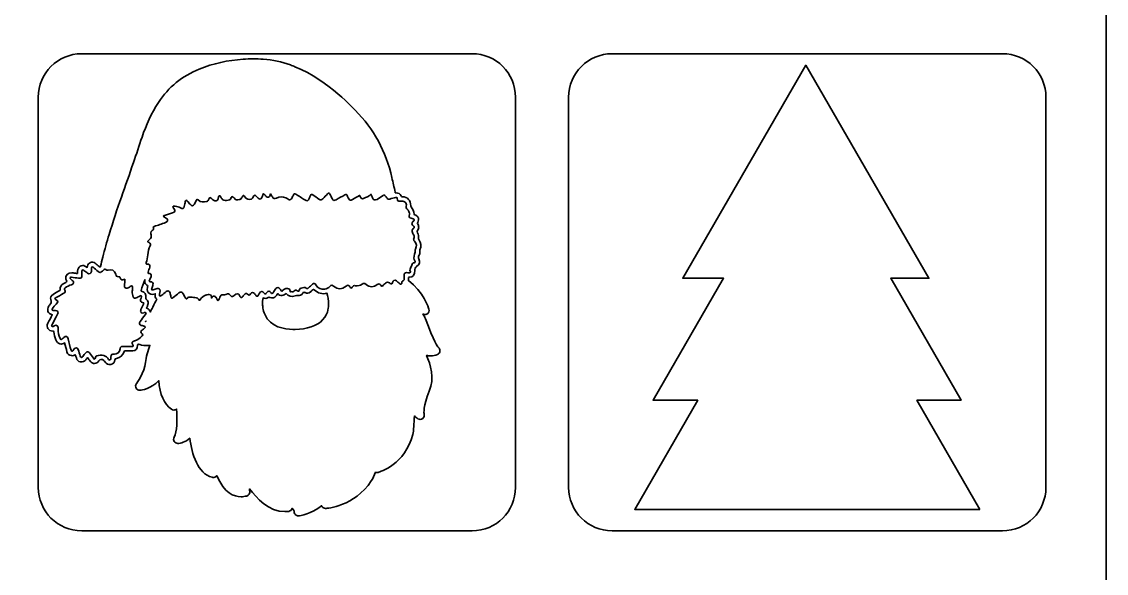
# Model space of a CAD drawing. Extents: x 29 to 2005, y -1072 to -19.
# Drawn here: x 296 to 801, y -809 to -552 of the extents above; entities that cross this region are included whole.
import ezdxf

# ---------------------------------------------------------------- set-up
doc = ezdxf.new("R2010")
doc.units = 0
doc.header["$MEASUREMENT"] = 0
doc.layers.add('Layer 1', color=7, linetype='Continuous', lineweight=0)

msp = doc.modelspace()

# ---------------------------------------------------------------- linework, layer by layer
at = {"layer": 'Layer 1', "color": 18, "lineweight": 35, "true_color": 0x010101}
msp.add_lwpolyline([(742.14, -778.82), (712.79, -727.97), (733.39, -727.97), (700.61, -671.18), (718.38, -671.18), (661.07, -571.93), (603.78, -671.18), (622.81, -671.18), (590.02, -727.97), (610.79, -727.97), (581.45, -778.82)], close=True, dxfattribs=at)
for points, knots in [([(749.65, -18.93), (749.65, -18.93), (80.11, -18.93), (80.11, -18.93), (51.76, -18.93), (28.78, -41.91), (28.78, -70.27), (28.78, -70.27), (28.78, -1040.78), (28.78, -1040.78), (28.78, -1054.42), (39.84, -1065.48), (53.48, -1065.48), (53.48, -1065.48), (776.29, -1065.48), (776.29, -1065.48), (789.93, -1065.48), (800.99, -1054.42), (800.99, -1040.78), (800.99, -1040.78), (800.99, -70.27), (800.99, -70.27), (800.99, -41.91), (778.01, -18.93), (749.65, -18.93)], [0, 0, 0, 0, 1, 1, 1, 2, 2, 2, 3, 3, 3, 4, 4, 4, 5, 5, 5, 6, 6, 6, 7, 7, 7, 8, 8, 8, 8]), ([(525.97, -768.55), (525.97, -779.72), (516.92, -788.77), (505.75, -788.77), (505.75, -788.77), (324.01, -788.77), (324.01, -788.77), (312.84, -788.77), (303.79, -779.72), (303.79, -768.55), (303.79, -768.55), (303.79, -586.81), (303.79, -586.81), (303.79, -575.64), (312.84, -566.59), (324.01, -566.59), (324.01, -566.59), (505.75, -566.59), (505.75, -566.59), (516.92, -566.59), (525.97, -575.64), (525.97, -586.81), (525.97, -586.81), (525.97, -768.55), (525.97, -768.55)], [0, 0, 0, 0, 1, 1, 1, 2, 2, 2, 3, 3, 3, 4, 4, 4, 5, 5, 5, 6, 6, 6, 7, 7, 7, 8, 8, 8, 8]), ([(490.02, -703.32), (489.76, -703.04), (487.95, -700.79), (484.03, -690), (483.77, -689.29), (483.35, -688.53), (482.83, -687.78), (483.12, -687.95), (483.45, -688.03), (483.79, -688.03), (484.11, -688.03), (484.43, -687.96), (484.72, -687.8), (485.54, -687.35), (485.94, -686.39), (485.66, -685.49), (485.53, -685.08), (483.04, -677.36), (476.12, -672.21), (476.17, -671.86), (476.18, -671.5), (476.14, -671.12), (476.12, -670.85), (476.09, -670.71), (476.48, -670.71), (478.26, -670.7), (479.3, -669.39), (479.03, -667.6), (478.95, -667.08), (479.5, -665.9), (479.94, -665.63), (481.24, -664.86), (481.65, -663.53), (480.98, -662.18), (480.67, -661.56), (480.69, -661.01), (481.07, -660.43), (481.43, -659.89), (481.53, -659.27), (481.37, -658.64), (481.3, -658.36), (481.37, -658.12), (481.47, -657.88), (482.13, -656.21), (481.93, -654.64), (480.95, -653.16), (480.83, -652.98), (480.72, -652.83), (480.77, -652.58), (480.95, -651.64), (480.75, -650.77), (480.28, -649.95), (480.04, -649.54), (480.09, -649.24), (480.38, -648.85), (480.78, -648.31), (481.06, -647.69), (480.84, -646.98), (480.87, -646.57), (480.75, -646.19), (480.47, -645.92), (480.19, -645.65), (480.31, -645.43), (480.44, -645.17), (480.68, -644.79), (480.83, -644.38), (480.75, -643.92), (480.9, -643.31), (480.71, -642.81), (480.27, -642.39), (480.01, -641.98), (479.6, -641.8), (479.16, -641.66), (478.98, -641.61), (478.75, -641.6), (478.73, -641.28), (478.63, -640.03), (478.14, -638.93), (477.39, -637.94), (477.27, -637.77), (477.22, -637.62), (477.21, -637.41), (477.13, -634.79), (475.85, -633.41), (473.25, -633.15), (472.97, -633.13), (472.81, -633.07), (472.65, -632.78), (472.17, -631.87), (471.42, -631.31), (470.33, -631.42), (469.95, -631.45), (469.98, -631.24), (469.93, -631), (469.43, -628.76), (468.92, -626.53), (468.42, -624.29), (465.69, -612.06), (460.01, -601.58), (451.32, -592.91), (451.32, -592.91), (451.32, -592.91), (451.32, -592.91), (451.32, -592.91), (439.16, -579.22), (423.29, -572.61), (422.61, -572.32), (421.92, -572.05), (421.22, -571.8), (417.16, -570.31), (412.9, -569.32), (408.56, -569.15), (406.97, -569.03), (405.39, -568.97), (403.8, -568.97), (402.25, -568.97), (400.7, -569.02), (399.15, -569.13), (392.11, -569.6), (385.3, -571.09), (378.75, -573.73), (370.79, -576.94), (364.44, -582.1), (359.72, -589.28), (356.42, -594.3), (354.07, -599.78), (352.09, -605.43), (350.72, -609.36), (349.46, -613.32), (348.11, -617.25), (346.27, -622.61), (344.39, -627.96), (342.52, -633.31), (340.51, -639.09), (338.53, -644.88), (336.76, -650.75), (335.7, -654.25), (334.69, -657.77), (333.82, -661.33), (333.47, -662.75), (333.11, -664.17), (332.78, -665.6), (332.67, -666.11), (332.51, -666.03), (332.2, -665.75), (331.58, -665.2), (330.95, -664.63), (330.28, -664.14), (328.94, -663.15), (327.01, -663.91), (326.66, -665.53), (326.62, -665.7), (326.6, -665.87), (326.56, -666.1), (326.36, -665.96), (326.24, -665.89), (326.13, -665.8), (324.53, -664.66), (322.82, -665.22), (322.18, -667.07), (322.01, -667.55), (322.1, -668.02), (322.08, -668.5), (322.08, -668.84), (322, -669.02), (321.59, -668.93), (320.88, -668.8), (320.16, -668.72), (319.45, -668.61), (317.69, -668.36), (316.33, -669.8), (316.59, -671.56), (316.65, -672.03), (317.33, -672.4), (316.93, -672.85), (316.62, -673.21), (316.08, -673.36), (315.63, -673.6), (315.57, -673.64), (315.52, -673.68), (315.45, -673.72), (314.42, -674.36), (313.77, -675.22), (313.94, -676.51), (313.99, -676.84), (313.74, -676.86), (313.59, -676.95), (312.62, -677.53), (311.63, -678.07), (310.67, -678.66), (309.74, -679.21), (309.17, -680.15), (309.61, -681.07), (310.17, -682.24), (309.66, -682.92), (309, -683.68), (308.9, -683.79), (308.84, -683.92), (308.76, -684.04), (307.58, -685.94), (308.17, -687.53), (310.31, -688.18), (309.62, -689.49), (308.93, -690.79), (308.25, -692.11), (307.34, -693.86), (308.57, -695.82), (310.54, -695.72), (310.86, -695.7), (310.96, -695.71), (311, -696.1), (311.1, -697.42), (311.47, -698.68), (312.01, -699.89), (312.4, -700.74), (312.96, -701.39), (313.86, -701.69), (314.64, -701.95), (315.35, -701.71), (316.04, -701.24), (316.42, -702.68), (316.77, -704.06), (317.15, -705.44), (317.43, -706.49), (318.11, -707.03), (319.19, -707.18), (319.85, -707.28), (320.44, -707.13), (321.02, -706.8), (321.2, -707.32), (321.39, -707.79), (321.52, -708.27), (321.78, -709.28), (322.42, -709.92), (323.44, -710.08), (324.42, -710.23), (325.28, -709.92), (325.91, -709.1), (326.17, -708.76), (326.45, -708.45), (326.74, -708.1), (327.17, -708.7), (327.56, -709.24), (327.96, -709.78), (329.04, -711.25), (331, -711.19), (332, -709.68), (332.56, -708.83), (333.51, -708.71), (334.3, -709.38), (334.56, -709.6), (334.74, -709.88), (334.91, -710.17), (335.47, -711.09), (336.5, -711.51), (337.58, -711.27), (338.67, -711.04), (339.38, -710.32), (339.47, -709.21), (339.51, -708.68), (339.72, -708.57), (340.19, -708.48), (341.95, -708.15), (343.18, -707.14), (343.73, -705.4), (343.85, -705), (344.02, -704.89), (344.43, -704.91), (345.53, -704.95), (346.64, -704.97), (347.74, -704.93), (349.18, -704.88), (350.09, -703.87), (349.98, -702.42), (349.95, -702.02), (350.11, -701.94), (350.38, -701.81), (350.39, -701.8), (350.41, -701.79), (350.43, -701.79), (351.1, -702.05), (352.45, -702.49), (354.11, -702.49), (354.62, -702.49), (355.19, -702.44), (355.79, -702.33), (354.85, -704.93), (353.94, -707.94), (353.71, -710.43), (353.31, -714.87), (349.53, -720.18), (349.49, -720.24), (349.04, -720.87), (349, -721.71), (349.39, -722.37), (349.75, -722.98), (350.39, -723.34), (351.08, -723.34), (351.16, -723.34), (351.23, -723.33), (351.31, -723.32), (351.55, -723.3), (356.5, -722.66), (359.89, -718.78), (360.37, -725.27), (362.35, -729.77), (365.78, -732.16), (366.11, -732.39), (366.51, -732.51), (366.9, -732.51), (367.25, -732.51), (367.6, -732.41), (367.92, -732.22), (368.02, -732.16), (368.12, -732.09), (368.21, -732), (368.54, -737.12), (368.43, -742.55), (367, -745.21), (366.68, -745.82), (366.69, -746.55), (367.05, -747.14), (367.4, -747.73), (368.04, -748.09), (368.73, -748.09), (370.13, -748.09), (372.36, -747.49), (374.27, -745.66), (375.33, -753.03), (378.01, -762.17), (384.76, -763.85), (384.91, -763.89), (385.07, -763.91), (385.23, -763.91), (385.71, -763.91), (386.18, -763.73), (386.54, -763.4), (386.66, -763.29), (386.77, -763.17), (386.86, -763.04), (386.87, -763.07), (386.89, -763.11), (386.9, -763.15), (390.32, -771.21), (394.93, -772.9), (398.2, -772.9), (399.06, -772.9), (399.95, -772.79), (400.84, -772.56), (401.87, -772.3), (402.5, -771.27), (402.27, -770.24), (402.21, -769.99), (402.16, -769.64), (402.12, -769.24), (405.34, -773.51), (411.32, -779.84), (418.5, -779.84), (419.13, -779.84), (419.76, -779.8), (420.37, -779.7), (421.1, -779.59), (421.7, -779.07), (421.93, -778.37), (421.94, -778.34), (421.95, -778.31), (421.96, -778.27), (422.64, -779.06), (422.91, -779.63), (422.93, -779.84), (422.93, -780.39), (423.17, -780.92), (423.58, -781.29), (423.94, -781.61), (424.41, -781.79), (424.88, -781.79), (424.96, -781.79), (425.03, -781.78), (425.1, -781.78), (425.4, -781.74), (431.06, -781.06), (435.66, -777.1), (435.72, -777.25), (435.8, -777.4), (435.9, -777.53), (436.27, -778.05), (436.86, -778.35), (437.49, -778.35), (437.53, -778.35), (437.56, -778.35), (437.6, -778.35), (438.14, -778.31), (450.9, -777.46), (458.83, -765.56), (459.59, -764.42), (460.24, -762.99), (460.78, -761.46), (461.02, -761.56), (461.29, -761.62), (461.56, -761.62), (461.74, -761.62), (461.92, -761.59), (462.1, -761.54), (462.61, -761.4), (474.64, -757.8), (478.13, -743.86), (478.53, -742.26), (478.77, -738.69), (478.88, -735.26), (479.4, -735.82), (479.96, -736.3), (480.56, -736.62), (480.87, -736.79), (481.21, -736.88), (481.56, -736.88), (481.98, -736.88), (482.4, -736.74), (482.74, -736.47), (483.35, -735.97), (483.62, -735.2), (483.41, -734.45), (483.36, -734.16), (482.89, -730.79), (485.83, -723.74), (488.32, -717.75), (486.34, -711.16), (484.53, -707.11), (485.19, -707.22), (485.82, -707.29), (486.43, -707.29), (487.56, -707.29), (488.62, -707.08), (489.58, -706.69), (490.29, -706.39), (490.76, -705.72), (490.79, -704.95), (490.82, -704.31), (490.52, -703.7), (490.02, -703.32)], [0, 0, 0, 0, 1, 1, 1, 2, 2, 2, 3, 3, 3, 4, 4, 4, 5, 5, 5, 6, 6, 6, 7, 7, 7, 8, 8, 8, 9, 9, 9, 10, 10, 10, 11, 11, 11, 12, 12, 12, 13, 13, 13, 14, 14, 14, 15, 15, 15, 16, 16, 16, 17, 17, 17, 18, 18, 18, 19, 19, 19, 20, 20, 20, 21, 21, 21, 22, 22, 22, 23, 23, 23, 24, 24, 24, 25, 25, 25, 26, 26, 26, 27, 27, 27, 28, 28, 28, 29, 29, 29, 30, 30, 30, 31, 31, 31, 32, 32, 32, 33, 33, 33, 34, 34, 34, 35, 35, 35, 36, 36, 36, 37, 37, 37, 38, 38, 38, 39, 39, 39, 40, 40, 40, 41, 41, 41, 42, 42, 42, 43, 43, 43, 44, 44, 44, 45, 45, 45, 46, 46, 46, 47, 47, 47, 48, 48, 48, 49, 49, 49, 50, 50, 50, 51, 51, 51, 52, 52, 52, 53, 53, 53, 54, 54, 54, 55, 55, 55, 56, 56, 56, 57, 57, 57, 58, 58, 58, 59, 59, 59, 60, 60, 60, 61, 61, 61, 62, 62, 62, 63, 63, 63, 64, 64, 64, 65, 65, 65, 66, 66, 66, 67, 67, 67, 68, 68, 68, 69, 69, 69, 70, 70, 70, 71, 71, 71, 72, 72, 72, 73, 73, 73, 74, 74, 74, 75, 75, 75, 76, 76, 76, 77, 77, 77, 78, 78, 78, 79, 79, 79, 80, 80, 80, 81, 81, 81, 82, 82, 82, 83, 83, 83, 84, 84, 84, 85, 85, 85, 86, 86, 86, 87, 87, 87, 88, 88, 88, 89, 89, 89, 90, 90, 90, 91, 91, 91, 92, 92, 92, 93, 93, 93, 94, 94, 94, 95, 95, 95, 96, 96, 96, 97, 97, 97, 98, 98, 98, 99, 99, 99, 100, 100, 100, 101, 101, 101, 102, 102, 102, 103, 103, 103, 104, 104, 104, 105, 105, 105, 106, 106, 106, 107, 107, 107, 108, 108, 108, 109, 109, 109, 110, 110, 110, 111, 111, 111, 112, 112, 112, 113, 113, 113, 114, 114, 114, 115, 115, 115, 116, 116, 116, 117, 117, 117, 118, 118, 118, 119, 119, 119, 120, 120, 120, 121, 121, 121, 122, 122, 122, 123, 123, 123, 124, 124, 124, 125, 125, 125, 126, 126, 126, 127, 127, 127, 128, 128, 128, 129, 129, 129, 130, 130, 130, 131, 131, 131, 132, 132, 132, 133, 133, 133, 134, 134, 134, 135, 135, 135, 136, 136, 136, 137, 137, 137, 138, 138, 138, 139, 139, 139, 140, 140, 140, 141, 141, 141, 142, 142, 142, 143, 143, 143, 144, 144, 144, 145, 145, 145, 146, 146, 146, 146]), ([(772.88, -768.55), (772.88, -779.72), (763.83, -788.77), (752.66, -788.77), (752.66, -788.77), (570.92, -788.77), (570.92, -788.77), (559.75, -788.77), (550.7, -779.72), (550.7, -768.55), (550.7, -768.55), (550.7, -586.81), (550.7, -586.81), (550.7, -575.64), (559.75, -566.59), (570.92, -566.59), (570.92, -566.59), (752.66, -566.59), (752.66, -566.59), (763.83, -566.59), (772.88, -575.64), (772.88, -586.81), (772.88, -586.81), (772.88, -768.55), (772.88, -768.55)], [0, 0, 0, 0, 1, 1, 1, 2, 2, 2, 3, 3, 3, 4, 4, 4, 5, 5, 5, 6, 6, 6, 7, 7, 7, 8, 8, 8, 8]), ([(474.09, -669.48), (474.06, -669.94), (474.1, -670.41), (474.12, -670.87), (474.12, -671.01), (474.13, -671.14), (474.14, -671.27), (474.15, -671.71), (474.14, -672.11), (473.59, -672.3), (473.42, -672.36), (473.3, -672.48), (473.21, -672.62), (473.1, -672.79), (473.04, -673.01), (473.03, -673.24), (473.01, -673.48), (473.05, -673.73), (472.76, -673.84), (472.45, -673.97), (472.22, -673.84), (471.99, -673.64), (471.5, -673.22), (470.99, -672.81), (470.48, -672.42), (469.65, -671.77), (468.9, -672.05), (468.7, -673.06), (468.55, -673.84), (468.35, -673.93), (467.64, -673.54), (467.37, -673.39), (467.1, -673.22), (466.83, -673.08), (466.51, -672.93), (466.09, -672.81), (465.88, -673.06), (465.42, -673.61), (464.72, -673.86), (464.3, -674.43), (463.86, -675.02), (463.67, -675.03), (463.28, -674.43), (462.83, -673.72), (462.26, -673.61), (461.6, -674.11), (459.86, -675.42), (458.14, -675.39), (456.4, -674.03), (455.58, -673.38), (455.42, -673.37), (454.57, -673.95), (453.64, -674.59), (452.6, -674.81), (451.49, -674.62), (450.78, -674.49), (450.29, -674.69), (449.95, -675.35), (449.68, -675.88), (449.37, -675.89), (449.02, -675.4), (448.95, -675.3), (448.91, -675.19), (448.85, -675.08), (448.4, -674.33), (447.81, -674.23), (447.12, -674.77), (445.06, -676.42), (443.27, -676.43), (441.23, -674.78), (440.65, -674.31), (440.14, -674.3), (439.66, -674.85), (438.97, -675.66), (438.06, -676.13), (437.13, -676.26), (435.59, -676.48), (433.97, -675.8), (433.02, -674.21), (432.59, -673.5), (432.05, -673.39), (431.42, -673.91), (430.75, -674.45), (430.14, -675.06), (429.51, -675.65), (429.16, -675.98), (428.85, -676.19), (428.43, -675.71), (428.19, -675.43), (427.83, -675.32), (427.45, -675.47), (426.68, -675.77), (425.6, -675.42), (425.3, -676.65), (425.11, -677.41), (424.98, -677.41), (424.35, -676.94), (423.77, -676.51), (423.25, -676.56), (422.81, -677.17), (422.57, -677.51), (422.38, -677.63), (422, -677.4), (421.7, -677.22), (421.4, -677.44), (421.07, -677.5), (421.02, -677.2), (421, -676.92), (420.93, -676.65), (420.85, -676.37), (420.69, -676.13), (420.41, -676), (419.82, -675.71), (418.29, -676.04), (417.85, -676.54), (417.7, -676.7), (417.57, -676.87), (417.41, -677.01), (417.2, -677.19), (417, -677.23), (416.82, -676.94), (416.6, -676.6), (416.36, -676.27), (416.11, -675.94), (415.64, -675.32), (414.89, -675.3), (414.42, -675.93), (413.95, -676.57), (413.5, -677.21), (413.09, -677.88), (412.78, -678.39), (412.52, -678.37), (412.18, -677.94), (411.33, -676.88), (410.86, -676.89), (410.03, -677.97), (409.57, -678.57), (409.41, -678.66), (409.06, -678.24), (408.99, -678.16), (408.92, -678.07), (408.84, -677.95), (408.14, -676.97), (407.45, -677.01), (406.81, -678.07), (406.59, -678.44), (406.34, -678.79), (406.14, -679.17), (405.88, -679.67), (405.59, -679.61), (405.26, -679.26), (404.96, -678.94), (404.68, -678.62), (404.38, -678.31), (403.78, -677.69), (403.15, -677.71), (402.61, -678.37), (401.97, -679.14), (401.98, -679.12), (401.16, -678.5), (400.67, -678.13), (400.18, -678.17), (399.76, -678.64), (399.4, -679.05), (399.06, -679.49), (398.69, -679.9), (398.36, -680.27), (398.06, -680.33), (397.83, -679.79), (397.79, -679.68), (397.71, -679.58), (397.67, -679.47), (397.1, -677.77), (395.87, -678.3), (395.04, -679.16), (394.37, -679.87), (394, -679.89), (393.31, -679.17), (392.35, -678.18), (392.24, -678.16), (391.18, -678.76), (391.16, -678.77), (391.14, -678.78), (391.12, -678.78), (390.71, -678.91), (390.28, -678.9), (389.86, -678.93), (389.83, -678.93), (389.81, -678.92), (389.78, -678.91), (389.42, -678.82), (389.11, -678.84), (388.89, -679.05), (388.79, -679.14), (388.72, -679.26), (388.66, -679.43), (388.65, -679.45), (388.64, -679.47), (388.63, -679.49), (388.38, -679.83), (388.22, -680.21), (388.09, -680.6), (388.07, -680.63), (388.04, -680.66), (388.02, -680.69), (387.82, -680.99), (387.78, -681.4), (387.43, -681.61), (387.43, -681.6), (387.42, -681.6), (387.42, -681.6), (387.42, -681.59), (387.41, -681.59), (387.41, -681.59), (387.38, -681.56), (387.33, -681.5), (387.28, -681.42), (387.14, -681.19), (387, -680.96), (386.87, -680.73), (386.86, -680.72), (386.86, -680.71), (386.85, -680.7), (386.75, -680.53), (386.65, -680.35), (386.54, -680.18), (386.53, -680.16), (386.52, -680.14), (386.51, -680.12), (386.04, -679.3), (385.31, -679.23), (384.73, -679.95), (384.64, -680.07), (384.66, -680.37), (384.36, -680.27), (384.37, -680.21), (384.38, -680.16), (384.38, -680.11), (384.44, -679.66), (384.4, -679.23), (383.96, -678.94), (383.95, -678.93), (383.94, -678.92), (383.93, -678.92), (383.18, -678.48), (382.49, -678.88), (381.78, -679.07), (381.75, -679.08), (381.73, -679.09), (381.7, -679.09), (380.7, -679.42), (379.94, -680.03), (379.37, -680.9), (378.92, -681.59), (378.72, -681.58), (378.34, -680.83), (378.13, -680.43), (377.81, -680.24), (377.37, -680.2), (376.51, -680.11), (375.65, -680.02), (374.79, -679.92), (374.12, -679.85), (373.53, -679.85), (373.1, -680.54), (372.8, -681.03), (372.48, -680.69), (372.29, -680.36), (371.92, -679.71), (371.59, -679.05), (371.23, -678.4), (370.7, -677.42), (370.19, -677.3), (369.29, -677.98), (368.37, -678.67), (367.47, -679.4), (366.56, -680.1), (365.9, -680.61), (365.72, -680.54), (365.53, -679.71), (365.39, -679.14), (365.28, -678.55), (365.14, -677.97), (364.95, -677.18), (364.41, -676.85), (363.79, -677.09), (363.65, -677.15), (363.51, -677.23), (363.36, -677.34), (362.64, -677.89), (361.96, -678.51), (361.25, -679.08), (361, -679.28), (360.74, -679.63), (360.39, -679.44), (360.13, -679.3), (360.14, -679.09), (360.19, -678.86), (360.22, -678.75), (360.25, -678.64), (360.27, -678.53), (360.36, -678.04), (360.46, -677.54), (360.49, -677.04), (360.55, -676.12), (359.96, -675.66), (359.06, -675.91), (358.47, -676.09), (357.88, -676.3), (357.3, -676.5), (357.07, -676.58), (356.83, -676.69), (356.62, -676.5), (356.38, -676.29), (356.56, -676.07), (356.64, -675.85), (356.84, -675.29), (357.03, -674.72), (357.18, -674.14), (357.41, -673.29), (356.93, -672.72), (356.08, -672.8), (355.47, -672.85), (355.34, -672.68), (355.57, -672.1), (355.81, -671.52), (356.08, -670.97), (356.29, -670.38), (356.61, -669.49), (356.21, -668.88), (355.28, -668.88), (354.72, -668.88), (354.86, -668.55), (354.93, -668.28), (355.17, -667.5), (355.44, -666.74), (355.69, -665.96), (355.98, -665.09), (355.55, -664.46), (354.65, -664.52), (354.11, -664.56), (353.82, -664.42), (354.03, -663.86), (354.48, -662.67), (354.61, -661.43), (354.76, -660.19), (354.93, -658.74), (355.14, -657.3), (355.94, -656.01), (356.29, -655.44), (356.02, -654.9), (355.35, -654.56), (354.56, -654.17), (354.54, -654.06), (355.2, -653.43), (355.3, -653.33), (355.39, -653.21), (355.5, -653.13), (356.25, -652.58), (356.58, -651.89), (356.31, -650.95), (356.23, -650.66), (356.26, -650.33), (356.26, -650.02), (356.27, -649.57), (356.29, -649.17), (356.87, -648.98), (357.39, -648.8), (357.57, -648.3), (357.36, -647.79), (357.17, -647.32), (357.35, -647.17), (357.77, -647.02), (359.51, -646.43), (361.24, -645.81), (362.98, -645.2), (363.39, -645.05), (363.78, -644.89), (363.9, -644.39), (364, -643.92), (363.87, -643.53), (363.47, -643.27), (363.15, -643.05), (362.81, -642.87), (362.49, -642.65), (362.33, -642.54), (362.06, -642.49), (362.11, -642.2), (362.16, -641.92), (362.42, -641.91), (362.61, -641.85), (363.83, -641.45), (365.07, -641.08), (366.3, -640.69), (367.44, -640.32), (367.64, -639.66), (366.95, -638.7), (366.73, -638.4), (366.28, -638.1), (366.51, -637.73), (366.73, -637.35), (367.21, -637.6), (367.59, -637.62), (368.44, -637.67), (369.21, -637.98), (369.94, -638.42), (370.86, -638.99), (371.49, -638.74), (371.75, -637.68), (371.93, -636.94), (372.08, -636.18), (372.22, -635.43), (372.26, -635.15), (372.34, -634.89), (372.61, -634.79), (372.92, -634.69), (373.01, -635.01), (373.15, -635.17), (373.64, -635.73), (374.11, -636.31), (374.6, -636.87), (375.23, -637.61), (376.04, -637.53), (376.49, -636.66), (376.81, -636.04), (377.08, -635.41), (377.39, -634.78), (377.58, -634.39), (377.84, -634.19), (378.19, -634.61), (379.33, -635.99), (380.84, -635.47), (382.25, -635.37), (382.85, -635.33), (383.01, -634.71), (383.24, -634.24), (383.66, -633.39), (383.73, -633.37), (384.44, -634.01), (384.72, -634.27), (385, -634.53), (385.29, -634.78), (386.15, -635.54), (387.21, -635.23), (387.5, -634.13), (387.53, -634.02), (387.56, -633.9), (387.61, -633.79), (387.77, -633.41), (387.65, -632.76), (388.16, -632.72), (388.58, -632.68), (388.71, -633.3), (388.98, -633.62), (389.35, -634.04), (389.51, -634.73), (390.15, -634.82), (391.02, -634.94), (391.92, -634.89), (392.77, -634.64), (393.42, -634.45), (393.45, -633.65), (393.84, -633.18), (393.89, -633.16), (393.93, -633.15), (393.97, -633.14), (394.44, -633.05), (394.52, -633.68), (394.9, -633.75), (394.91, -633.75), (394.91, -633.75), (394.92, -633.75), (394.92, -633.75), (394.92, -633.75), (394.92, -633.75), (394.92, -633.76), (394.92, -633.77), (394.91, -633.77), (394.91, -633.77), (394.91, -633.77), (394.91, -633.77), (395.46, -634.87), (396.43, -634.55), (397.32, -634.47), (397.34, -634.48), (397.36, -634.48), (397.37, -634.48), (397.56, -634.5), (397.75, -634.55), (397.92, -634.39), (398.22, -634.27), (398.42, -634.07), (398.45, -633.73), (398.61, -633.48), (398.82, -633.25), (398.94, -632.97), (399.03, -632.77), (399.14, -632.67), (399.29, -632.66), (399.36, -632.66), (399.45, -632.67), (399.55, -632.71), (399.76, -632.97), (400.01, -633.21), (400.18, -633.49), (400.78, -634.5), (401.72, -634.5), (402.7, -634.39), (403.25, -634.33), (403.43, -633.86), (403.66, -633.49), (404.46, -632.18), (404.45, -632.18), (405.51, -633.26), (405.73, -633.48), (405.94, -633.71), (406.17, -633.92), (406.82, -634.51), (407.57, -634.34), (407.9, -633.53), (408.1, -633.05), (408.3, -632.56), (408.46, -632.06), (408.61, -631.59), (408.78, -631.69), (409.02, -631.99), (409.29, -632.33), (409.57, -632.66), (409.83, -633.01), (410.11, -633.37), (410.48, -633.51), (410.91, -633.42), (411.35, -633.33), (411.59, -633.02), (411.67, -632.57), (411.71, -632.36), (411.81, -632.17), (411.92, -631.84), (412.25, -632.37), (412.52, -632.8), (412.79, -633.24), (413.37, -634.18), (413.69, -634.31), (414.67, -633.82), (416.13, -633.1), (417.58, -633.11), (419.05, -633.72), (419.42, -633.87), (419.75, -634.12), (420.09, -634.35), (420.78, -634.81), (421.37, -634.69), (421.76, -633.95), (422.06, -633.41), (422.31, -632.84), (422.57, -632.27), (422.8, -631.74), (423.11, -631.6), (423.63, -631.94), (425.03, -632.85), (426.44, -633.75), (427.85, -634.64), (428.94, -635.34), (429.43, -635.18), (429.92, -633.98), (430.12, -633.52), (430.34, -633.07), (430.51, -632.6), (430.73, -631.99), (431.08, -631.95), (431.56, -632.29), (432.52, -632.96), (433.48, -633.64), (434.44, -634.31), (435.27, -634.88), (435.58, -634.84), (436.29, -634.1), (437.02, -633.34), (437.75, -632.58), (438.49, -631.83), (438.95, -631.38), (439.26, -631.43), (439.56, -631.99), (439.92, -632.67), (440.26, -633.35), (440.61, -634.03), (441.11, -634.99), (441.52, -635.11), (442.45, -634.59), (443.8, -633.82), (445.17, -633.07), (446.51, -632.28), (447.1, -631.93), (447.41, -632.05), (447.64, -632.67), (447.82, -633.16), (448.07, -633.63), (448.3, -634.1), (448.7, -634.93), (449.3, -635.09), (450.04, -634.53), (451.08, -633.74), (452.25, -633.19), (453.38, -632.54), (453.52, -632.87), (453.62, -633.18), (453.77, -633.46), (454.07, -634.02), (454.61, -634.34), (455.14, -634.01), (456.29, -633.31), (457.79, -633.27), (458.66, -632), (458.9, -632.59), (459.1, -633.14), (459.35, -633.67), (459.84, -634.74), (460.4, -634.93), (461.48, -634.43), (462.52, -633.96), (463.39, -633.23), (464.27, -632.53), (464.62, -632.25), (464.83, -632.22), (465.12, -632.6), (465.45, -633.04), (465.91, -633.35), (466.19, -633.85), (466.45, -634.29), (466.89, -634.38), (467.39, -634.25), (468.31, -633.99), (469.24, -633.77), (470.16, -633.51), (470.65, -633.36), (470.86, -633.5), (470.89, -634.03), (470.95, -635.09), (471.27, -635.32), (472.34, -635.23), (473.11, -635.18), (473.9, -635.06), (474.53, -635.66), (475.06, -636.18), (475.33, -636.82), (475.13, -637.56), (474.96, -638.2), (475.12, -638.67), (475.65, -639.06), (476.3, -639.56), (476.33, -640.41), (476.7, -641.07), (476.79, -641.24), (476.59, -641.37), (476.53, -641.52), (476.21, -642.4), (476.48, -642.97), (477.37, -643.23), (477.67, -643.31), (477.96, -643.42), (478.26, -643.49), (478.84, -643.63), (478.88, -643.95), (478.56, -644.37), (478.46, -644.51), (478.33, -644.61), (478.21, -644.74), (477.47, -645.53), (477.57, -646.24), (478.51, -646.86), (478.51, -646.86), (478.58, -646.92), (478.58, -646.92), (478.78, -647.09), (479, -647.26), (478.79, -647.56), (478.78, -647.58), (478.77, -647.6), (478.75, -647.62), (478.58, -647.81), (478.39, -647.99), (478.22, -648.19), (477.94, -648.53), (477.71, -648.91), (477.91, -649.37), (478.15, -649.94), (478.23, -650.56), (478.57, -651.1), (478.87, -651.57), (478.9, -652.12), (478.65, -652.62), (478.42, -653.11), (478.54, -653.49), (478.87, -653.87), (479.96, -655.13), (480.09, -656.15), (479.35, -657.61), (479.3, -657.71), (479.19, -657.84), (479.21, -657.93), (479.57, -659.31), (478.49, -660.49), (478.65, -661.84), (478.7, -662.25), (478.9, -662.61), (479.1, -662.96), (479.39, -663.46), (479.28, -663.79), (478.72, -663.89), (478.08, -664.01), (477.77, -664.41), (477.67, -665.01), (477.61, -665.37), (477.51, -665.72), (477.29, -666.01), (476.84, -666.63), (476.65, -667.24), (477, -668.01), (477.2, -668.42), (476.95, -668.75), (476.41, -668.68), (476, -668.63), (475.6, -668.56), (475.19, -668.53), (474.54, -668.49), (474.12, -668.82), (474.09, -669.48)], [0, 0, 0, 0, 1, 1, 1, 2, 2, 2, 3, 3, 3, 4, 4, 4, 5, 5, 5, 6, 6, 6, 7, 7, 7, 8, 8, 8, 9, 9, 9, 10, 10, 10, 11, 11, 11, 12, 12, 12, 13, 13, 13, 14, 14, 14, 15, 15, 15, 16, 16, 16, 17, 17, 17, 18, 18, 18, 19, 19, 19, 20, 20, 20, 21, 21, 21, 22, 22, 22, 23, 23, 23, 24, 24, 24, 25, 25, 25, 26, 26, 26, 27, 27, 27, 28, 28, 28, 29, 29, 29, 30, 30, 30, 31, 31, 31, 32, 32, 32, 33, 33, 33, 34, 34, 34, 35, 35, 35, 36, 36, 36, 37, 37, 37, 38, 38, 38, 39, 39, 39, 40, 40, 40, 41, 41, 41, 42, 42, 42, 43, 43, 43, 44, 44, 44, 45, 45, 45, 46, 46, 46, 47, 47, 47, 48, 48, 48, 49, 49, 49, 50, 50, 50, 51, 51, 51, 52, 52, 52, 53, 53, 53, 54, 54, 54, 55, 55, 55, 56, 56, 56, 57, 57, 57, 58, 58, 58, 59, 59, 59, 60, 60, 60, 61, 61, 61, 62, 62, 62, 63, 63, 63, 64, 64, 64, 65, 65, 65, 66, 66, 66, 67, 67, 67, 68, 68, 68, 69, 69, 69, 70, 70, 70, 71, 71, 71, 72, 72, 72, 73, 73, 73, 74, 74, 74, 75, 75, 75, 76, 76, 76, 77, 77, 77, 78, 78, 78, 79, 79, 79, 80, 80, 80, 81, 81, 81, 82, 82, 82, 83, 83, 83, 84, 84, 84, 85, 85, 85, 86, 86, 86, 87, 87, 87, 88, 88, 88, 89, 89, 89, 90, 90, 90, 91, 91, 91, 92, 92, 92, 93, 93, 93, 94, 94, 94, 95, 95, 95, 96, 96, 96, 97, 97, 97, 98, 98, 98, 99, 99, 99, 100, 100, 100, 101, 101, 101, 102, 102, 102, 103, 103, 103, 104, 104, 104, 105, 105, 105, 106, 106, 106, 107, 107, 107, 108, 108, 108, 109, 109, 109, 110, 110, 110, 111, 111, 111, 112, 112, 112, 113, 113, 113, 114, 114, 114, 115, 115, 115, 116, 116, 116, 117, 117, 117, 118, 118, 118, 119, 119, 119, 120, 120, 120, 121, 121, 121, 122, 122, 122, 123, 123, 123, 124, 124, 124, 125, 125, 125, 126, 126, 126, 127, 127, 127, 128, 128, 128, 129, 129, 129, 130, 130, 130, 131, 131, 131, 132, 132, 132, 133, 133, 133, 134, 134, 134, 135, 135, 135, 136, 136, 136, 137, 137, 137, 138, 138, 138, 139, 139, 139, 140, 140, 140, 141, 141, 141, 142, 142, 142, 143, 143, 143, 144, 144, 144, 145, 145, 145, 146, 146, 146, 147, 147, 147, 148, 148, 148, 149, 149, 149, 150, 150, 150, 151, 151, 151, 152, 152, 152, 153, 153, 153, 154, 154, 154, 155, 155, 155, 156, 156, 156, 157, 157, 157, 158, 158, 158, 159, 159, 159, 160, 160, 160, 161, 161, 161, 162, 162, 162, 163, 163, 163, 164, 164, 164, 165, 165, 165, 166, 166, 166, 167, 167, 167, 168, 168, 168, 169, 169, 169, 170, 170, 170, 171, 171, 171, 172, 172, 172, 173, 173, 173, 174, 174, 174, 175, 175, 175, 176, 176, 176, 177, 177, 177, 178, 178, 178, 179, 179, 179, 180, 180, 180, 181, 181, 181, 182, 182, 182, 183, 183, 183, 184, 184, 184, 185, 185, 185, 186, 186, 186, 187, 187, 187, 188, 188, 188, 189, 189, 189, 190, 190, 190, 191, 191, 191, 192, 192, 192, 193, 193, 193, 194, 194, 194, 195, 195, 195, 196, 196, 196, 197, 197, 197, 198, 198, 198, 199, 199, 199, 200, 200, 200, 201, 201, 201, 202, 202, 202, 203, 203, 203, 204, 204, 204, 205, 205, 205, 206, 206, 206, 207, 207, 207, 208, 208, 208, 209, 209, 209, 210, 210, 210, 211, 211, 211, 212, 212, 212, 213, 213, 213, 214, 214, 214, 215, 215, 215, 216, 216, 216, 217, 217, 217, 218, 218, 218, 219, 219, 219, 220, 220, 220, 221, 221, 221, 222, 222, 222, 223, 223, 223, 224, 224, 224, 225, 225, 225, 226, 226, 226, 227, 227, 227, 228, 228, 228, 229, 229, 229, 230, 230, 230, 231, 231, 231, 232, 232, 232, 233, 233, 233, 234, 234, 234, 235, 235, 235, 236, 236, 236, 237, 237, 237, 238, 238, 238, 239, 239, 239, 240, 240, 240, 241, 241, 241, 242, 242, 242, 242]), ([(353.48, -688.21), (352.74, -689.28), (351.95, -690.3), (351.2, -691.35), (350.66, -692.12), (350.87, -692.77), (351.76, -693.08), (352.06, -693.19), (352.38, -693.27), (352.69, -693.35), (352.84, -693.38), (352.99, -693.43), (353.15, -693.47), (353.67, -693.63), (353.75, -693.91), (353.33, -694.29), (352.94, -694.64), (352.5, -694.93), (352.09, -695.27), (351.43, -695.84), (351.42, -696.48), (352.1, -697), (352.51, -697.32), (352.48, -697.58), (352.16, -697.94), (351.22, -698.98), (350.13, -699.79), (348.8, -700.25), (348.74, -700.27), (348.68, -700.29), (348.62, -700.31), (347.43, -700.69), (347.27, -701.1), (347.84, -702.18), (348.12, -702.71), (347.98, -702.93), (347.37, -702.93), (345.96, -702.91), (344.55, -702.89), (343.13, -702.87), (342.29, -702.87), (341.82, -703.29), (341.88, -704.08), (341.99, -705.61), (340.35, -706.68), (339.2, -706.51), (337.97, -706.33), (337.68, -706.6), (337.58, -707.86), (337.56, -708.12), (337.54, -708.38), (337.5, -708.65), (337.47, -708.89), (337.54, -709.21), (337.17, -709.28), (336.86, -709.33), (336.7, -709.16), (336.54, -708.91), (336, -708.06), (335.28, -707.42), (334.3, -707.11), (333.18, -706.76), (332.07, -706.93), (330.99, -707.27), (330.62, -707.38), (330.42, -707.73), (330.42, -708.11), (330.42, -708.45), (330.25, -708.7), (329.99, -708.78), (329.66, -708.89), (329.58, -708.52), (329.44, -708.32), (328.85, -707.53), (328.29, -706.72), (327.7, -705.93), (327.13, -705.17), (326.48, -705.17), (325.87, -705.9), (325.41, -706.45), (324.97, -707.01), (324.53, -707.58), (324.33, -707.83), (324.16, -708.13), (323.81, -708.08), (323.42, -708.02), (323.45, -707.61), (323.36, -707.33), (323.02, -706.36), (322.7, -705.38), (322.41, -704.39), (322.27, -703.92), (321.99, -703.63), (321.53, -703.56), (321.1, -703.48), (320.75, -703.73), (320.5, -704.08), (320.31, -704.33), (320.11, -704.57), (319.98, -704.85), (319.87, -705.08), (319.75, -705.19), (319.49, -705.17), (319.18, -705.15), (319.12, -704.94), (319.06, -704.69), (318.6, -702.91), (318.13, -701.13), (317.66, -699.35), (317.32, -698.1), (316.59, -697.88), (315.65, -698.74), (315.42, -698.95), (315.18, -699.16), (314.96, -699.37), (314.43, -699.89), (314.29, -699.87), (313.95, -699.17), (313.25, -697.75), (312.8, -696.24), (313.05, -694.66), (313.23, -693.49), (312.32, -692.62), (311.23, -693.33), (310.93, -693.53), (310.49, -694), (310.09, -693.52), (309.76, -693.12), (310.22, -692.77), (310.39, -692.44), (311.17, -690.93), (311.97, -689.44), (312.76, -687.93), (313.27, -686.95), (312.93, -686.31), (311.83, -686.2), (311.47, -686.17), (311.11, -686.11), (310.76, -686.1), (310.1, -686.08), (310.09, -685.74), (310.36, -685.31), (310.86, -684.51), (311.45, -683.79), (312.13, -683.14), (313.13, -682.2), (313.06, -681.75), (311.84, -681.1), (311.46, -680.91), (311.47, -680.56), (311.88, -680.31), (313.06, -679.62), (314.24, -678.94), (315.42, -678.24), (316.4, -677.67), (316.46, -677.46), (316.01, -676.41), (315.86, -676.06), (316.02, -675.85), (316.3, -675.63), (317.2, -674.97), (318.18, -674.48), (319.25, -674.17), (319.69, -674.04), (320.11, -673.86), (320.22, -673.33), (320.33, -672.77), (320.04, -672.43), (319.63, -672.13), (319.35, -671.93), (319.12, -671.69), (318.85, -671.49), (318.63, -671.33), (318.52, -671.13), (318.64, -670.87), (318.77, -670.61), (319, -670.61), (319.26, -670.64), (320.35, -670.8), (321.45, -670.96), (322.54, -671.11), (323.73, -671.27), (324.11, -670.92), (324.1, -669.7), (324.09, -669.11), (324.09, -668.5), (324.09, -667.91), (324.08, -667.64), (324.19, -667.42), (324.4, -667.29), (324.62, -667.17), (324.81, -667.35), (324.98, -667.48), (325.58, -667.92), (326.17, -668.38), (326.78, -668.8), (327.61, -669.38), (328.42, -669.01), (328.52, -668), (328.58, -667.4), (328.6, -666.8), (328.64, -666.2), (328.67, -665.69), (328.9, -665.61), (329.27, -665.93), (330.09, -666.63), (330.9, -667.34), (331.71, -668.05), (332.36, -668.62), (332.76, -668.63), (333.4, -668.06), (333.75, -667.73), (334.1, -667.41), (334.44, -667.07), (334.7, -666.81), (334.92, -666.8), (335.18, -667.06), (335.5, -667.38), (335.87, -667.5), (336.35, -667.35), (338.06, -666.8), (339.35, -667.51), (339.84, -669.21), (340.17, -670.4), (340.17, -670.4), (341.36, -670.41), (341.56, -670.42), (341.69, -670.45), (341.8, -670.68), (342.47, -672.13), (342.48, -672.12), (344.04, -671.63), (344.19, -672.64), (343.95, -673.63), (343.92, -674.62), (343.9, -675.32), (344.16, -675.71), (344.67, -675.79), (344.67, -675.79), (344.68, -675.79), (344.68, -675.79), (344.71, -675.79), (344.73, -675.79), (344.75, -675.8), (344.79, -675.8), (344.84, -675.8), (344.88, -675.8), (344.97, -675.8), (345.06, -675.8), (345.14, -675.78), (345.15, -675.78), (345.17, -675.78), (345.19, -675.77), (345.25, -675.8), (345.31, -675.79), (345.34, -675.73), (345.51, -675.67), (345.61, -675.61), (345.61, -675.61), (345.61, -675.61), (345.61, -675.6), (345.61, -675.6), (346.06, -675.41), (346.43, -675.09), (346.86, -674.87), (347.08, -674.75), (347.31, -674.66), (347.54, -674.79), (347.8, -674.94), (347.73, -675.2), (347.7, -675.44), (347.64, -676.02), (347.63, -676.6), (347.52, -677.16), (347.31, -678.15), (347.75, -679), (348.01, -679.88), (348.18, -680.42), (348.78, -680.61), (349.33, -680.34), (349.95, -680.04), (350.55, -679.68), (351.16, -679.35), (351.32, -679.27), (351.49, -679.09), (351.68, -679.26), (351.85, -679.42), (351.89, -679.64), (351.82, -679.86), (351.7, -680.25), (351.54, -680.63), (351.42, -681.01), (351.19, -681.77), (351.56, -682.39), (352.35, -682.45), (352.92, -682.49), (353, -682.65), (352.76, -683.15), (352.34, -684), (351.99, -684.89), (351.59, -685.76), (351.39, -686.21), (351.33, -686.64), (351.69, -687.02), (352.02, -687.38), (352.4, -687.42), (352.87, -687.28), (353.2, -687.17), (353.66, -686.86), (353.92, -687.26), (354.18, -687.66), (353.67, -687.92), (353.48, -688.21)], [0, 0, 0, 0, 1, 1, 1, 2, 2, 2, 3, 3, 3, 4, 4, 4, 5, 5, 5, 6, 6, 6, 7, 7, 7, 8, 8, 8, 9, 9, 9, 10, 10, 10, 11, 11, 11, 12, 12, 12, 13, 13, 13, 14, 14, 14, 15, 15, 15, 16, 16, 16, 17, 17, 17, 18, 18, 18, 19, 19, 19, 20, 20, 20, 21, 21, 21, 22, 22, 22, 23, 23, 23, 24, 24, 24, 25, 25, 25, 26, 26, 26, 27, 27, 27, 28, 28, 28, 29, 29, 29, 30, 30, 30, 31, 31, 31, 32, 32, 32, 33, 33, 33, 34, 34, 34, 35, 35, 35, 36, 36, 36, 37, 37, 37, 38, 38, 38, 39, 39, 39, 40, 40, 40, 41, 41, 41, 42, 42, 42, 43, 43, 43, 44, 44, 44, 45, 45, 45, 46, 46, 46, 47, 47, 47, 48, 48, 48, 49, 49, 49, 50, 50, 50, 51, 51, 51, 52, 52, 52, 53, 53, 53, 54, 54, 54, 55, 55, 55, 56, 56, 56, 57, 57, 57, 58, 58, 58, 59, 59, 59, 60, 60, 60, 61, 61, 61, 62, 62, 62, 63, 63, 63, 64, 64, 64, 65, 65, 65, 66, 66, 66, 67, 67, 67, 68, 68, 68, 69, 69, 69, 70, 70, 70, 71, 71, 71, 72, 72, 72, 73, 73, 73, 74, 74, 74, 75, 75, 75, 76, 76, 76, 77, 77, 77, 78, 78, 78, 79, 79, 79, 80, 80, 80, 81, 81, 81, 82, 82, 82, 83, 83, 83, 84, 84, 84, 85, 85, 85, 86, 86, 86, 87, 87, 87, 88, 88, 88, 89, 89, 89, 90, 90, 90, 91, 91, 91, 92, 92, 92, 93, 93, 93, 94, 94, 94, 95, 95, 95, 96, 96, 96, 97, 97, 97, 98, 98, 98, 99, 99, 99, 100, 100, 100, 101, 101, 101, 102, 102, 102, 103, 103, 103, 104, 104, 104, 104]), ([(357.1, -684.56), (356.71, -685.38), (356.34, -686.16), (355.98, -686.89), (355.83, -686.09), (355.24, -685.51), (354.14, -685.04), (354.33, -684.62), (354.52, -684.22), (354.7, -683.8), (355.21, -682.61), (355.03, -681.78), (354.03, -680.92), (353.81, -680.73), (353.78, -680.58), (353.81, -680.32), (354.03, -678.61), (353.45, -677.69), (351.84, -677.18), (351.62, -677.11), (351.55, -677.05), (351.63, -676.85), (352.22, -675.18), (352.81, -673.51), (353.4, -671.83), (353.25, -672.84), (353.44, -673.74), (354.28, -674.29), (354.84, -674.67), (354.78, -674.99), (354.61, -675.49), (354.23, -676.59), (354.63, -677.72), (355.6, -678.31), (356.42, -678.8), (357.29, -678.7), (358.23, -678.34), (358.18, -678.51), (358.15, -678.59), (358.14, -678.68), (358.07, -679.59), (358.31, -680.36), (358.97, -680.93), (358.35, -682.03), (357.73, -683.24), (357.1, -684.56)], [0, 0, 0, 0, 1, 1, 1, 2, 2, 2, 3, 3, 3, 4, 4, 4, 5, 5, 5, 6, 6, 6, 7, 7, 7, 8, 8, 8, 9, 9, 9, 10, 10, 10, 11, 11, 11, 12, 12, 12, 13, 13, 13, 14, 14, 14, 15, 15, 15, 15]), ([(438.94, -683.79), (438.9, -684.52), (438.83, -685.61), (438.36, -686.94), (438.36, -686.94), (437.68, -688.88), (436.12, -690.59), (433.75, -693.2), (428.69, -695.04), (423.44, -694.98), (420.66, -694.95), (414, -694.87), (410.42, -690.01), (408.64, -687.58), (408.35, -684.96), (408.26, -684.12), (408.23, -683.77), (408.12, -682.5), (408.36, -680.89), (408.39, -680.7), (408.43, -680.51), (408.47, -680.31), (409.28, -680.65), (410.1, -680.6), (410.83, -680.08), (411.16, -679.84), (411.37, -679.93), (411.66, -680.07), (412.73, -680.59), (413.81, -680.33), (414.53, -679.38), (414.79, -679.04), (415.01, -678.67), (415.26, -678.3), (415.79, -678.89), (416.41, -679.22), (417.21, -679.18), (417.99, -679.14), (418.58, -678.74), (419.14, -678.25), (419.89, -679.51), (421.95, -680.06), (423.37, -679.37), (423.77, -679.18), (424.1, -679.16), (424.51, -679.22), (425.56, -679.4), (426.43, -679.06), (426.95, -678.12), (427.23, -677.6), (427.5, -677.62), (427.96, -677.82), (428.86, -678.21), (429.73, -678.16), (430.5, -677.48), (430.87, -677.16), (431.25, -676.86), (431.56, -676.5), (431.84, -676.17), (431.98, -676.24), (432.26, -676.52), (433.91, -678.15), (436.11, -678.71), (438.15, -678.13), (438.58, -679.3), (439.08, -681.39), (438.94, -683.79)], [0, 0, 0, 0, 1, 1, 1, 2, 2, 2, 3, 3, 3, 4, 4, 4, 5, 5, 5, 6, 6, 6, 7, 7, 7, 8, 8, 8, 9, 9, 9, 10, 10, 10, 11, 11, 11, 12, 12, 12, 13, 13, 13, 14, 14, 14, 15, 15, 15, 16, 16, 16, 17, 17, 17, 18, 18, 18, 19, 19, 19, 20, 20, 20, 21, 21, 21, 22, 22, 22, 22]), ([(353.73, -691.39), (353.73, -691.39), (353.73, -691.39), (353.72, -691.39), (353.73, -691.37), (353.73, -691.35), (353.74, -691.33), (353.76, -691.27), (353.81, -691.19), (353.87, -691.11), (353.82, -691.2), (353.78, -691.3), (353.73, -691.39)], [0, 0, 0, 0, 1, 1, 1, 2, 2, 2, 3, 3, 3, 4, 4, 4, 4])]:
    msp.add_open_spline(points, degree=3, knots=knots, dxfattribs=at)

doc.saveas('drawing.dxf')
